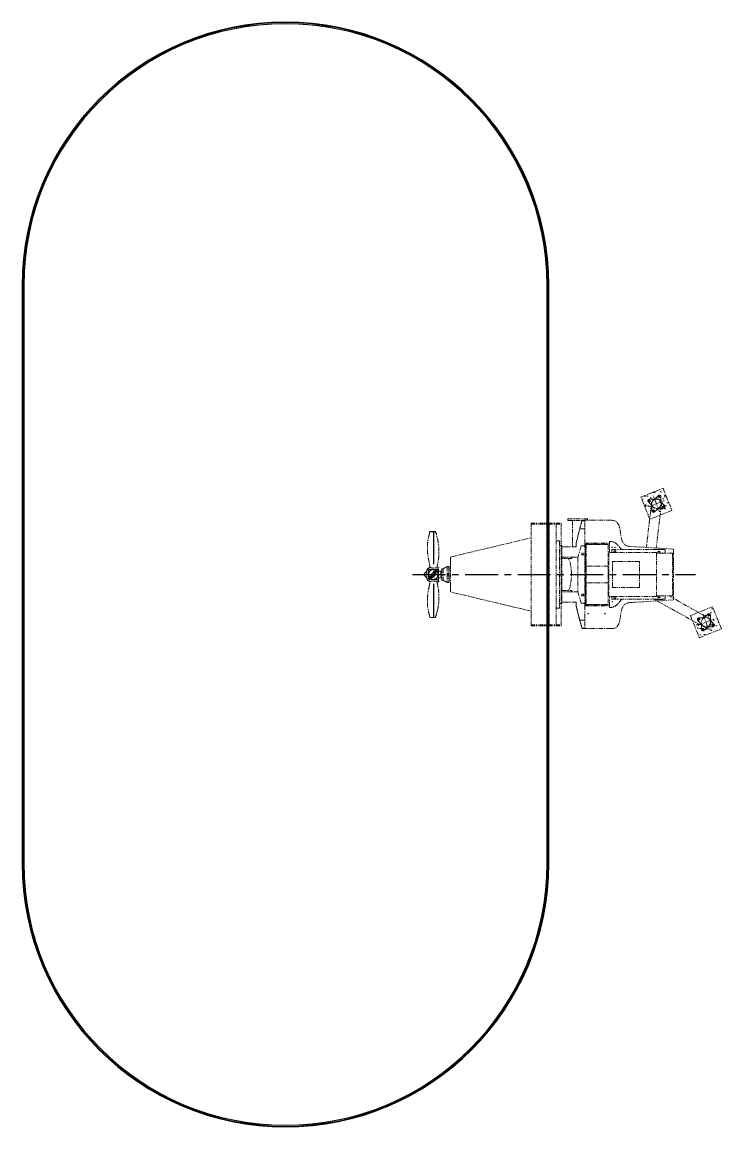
# Model space of a CAD drawing. Extents: x -1932 to -1225, y 362 to 866.
# Drawn here: x -1932 to -1613, y 362 to 866 of the extents above; entities that cross this region are included whole.
import ezdxf

# ---------------------------------------------------------------- set-up
doc = ezdxf.new("R2010")
doc.units = 0
doc.header["$LTSCALE"] = 12
doc.header["$MEASUREMENT"] = 0
doc.linetypes.add('CENTER', pattern=[2, 1.25, -0.25, 0.25, -0.25])
doc.linetypes.add('PHANTOM2', pattern=[1.25, 0.625, -0.125, 0.125, -0.125, 0.125, -0.125])
for name, color, linetype, lineweight in [('AM_11', 92, 'PHANTOM2', 25), ('AM_7', 142, 'CENTER', 25), ('Equipment-AM_0', 7, 'CONTINUOUS', 50), ('Equipment-AM_11', 92, 'PHANTOM2', 25)]:
    doc.layers.add(name, color=color, linetype=linetype, lineweight=lineweight)
doc.layers.add('SHELL', color=40, linetype='CONTINUOUS')

# ---------------------------------------------------------------- blocks, each defined once
blk = doc.blocks.new('ryfgyh')
at = {"layer": 'AM_11', "lineweight": 18, "ltscale": 0.25}
h = blk.add_hatch(dxfattribs=at)
h.set_pattern_fill('AR-CONC', color=256, angle=3.7757, style=0)
h.set_pattern_definition([(53.7757, (57.804, 1142.3885), (7.198356, -0.15384), [0.75, -8.25]), (358.7757, (57.804, 1142.3885), (-1.879826, 7.414226), [0.6, -6.6]), (104.2271, (58.404, 1142.376), (5.31853, 7.26039), [0.6374, -7.01142]), (49.9599, (57.6724, 1144.384), (10.75824, -0.94881), [1.125, -12.375]), (100.4113, (58.569, 1144.305), (8.68487, 10.33552), [0.9561, -10.51714]), (354.9599, (57.672, 1144.384), (8.68487, 10.33552), [0.9, -9.9]), (24.7757, (58.703, 1143.951), (6.22124, -3.624382), [0.75, -8.25]), (329.7757, (58.703, 1143.951), (1.950356, 7.395986), [0.6, -6.6]), (75.2271, (59.2216, 1143.649), (8.1716, 3.771603), [0.6374, -7.01142]), (41.2757, (57.8041, 1142.3885), (-0.097878, 3.32972), [0, -6.52, 0, -6.7, 0, -6.625]), (11.2757, (57.804, 1142.3885), (2.365263, 4.10879), [0, -3.82, 0, -6.37, 0, -2.525]), (331.2757, (55.579, 1142.2416), (5.34149, 0.126467), [0, -2.5, 0, -7.8, 0, -10.35]), (321.2757, (54.581, 1142.176), (5.753284, 1.38291), [0, -3.25, 0, -5.18, 0, -7.35])])
h.paths.add_polyline_path([(516.33, 1840.92), (519, 1846.67, 0.048096), (518.89, 1846.99), (518.18, 1848.47, -0.660247), (519.04, 1849.45), (520.59, 1848.94, 0.095714), (521.26, 1848.85), (521.27, 1848.75, -0.414201), (523.67, 1846.65), (523.77, 1846.65, 0.095714), (523.94, 1846), (524.65, 1844.53, -0.660247), (523.79, 1843.55), (522.7, 1843.91), (521.37, 1841.05), (527.2, 1841.43), (526.48, 1852.28), (515.63, 1851.57)])
h.paths.add_polyline_path([(524.04, 1849.09, -1), (523.34, 1849.09, -1)], flags=16)
h = blk.add_hatch(dxfattribs=at)
h.set_pattern_fill('AR-CONC', color=256, angle=3.7757, style=0)
h.set_pattern_definition([(53.7757, (57.804, 1142.3885), (7.198356, -0.15384), [0.75, -8.25]), (358.7757, (57.804, 1142.3885), (-1.879826, 7.414226), [0.6, -6.6]), (104.2271, (58.404, 1142.376), (5.31853, 7.26039), [0.6374, -7.01142]), (49.9599, (57.6724, 1144.384), (10.75824, -0.94881), [1.125, -12.375]), (100.4113, (58.569, 1144.305), (8.68487, 10.33552), [0.9561, -10.51714]), (354.9599, (57.672, 1144.384), (8.68487, 10.33552), [0.9, -9.9]), (24.7757, (58.703, 1143.951), (6.22124, -3.624382), [0.75, -8.25]), (329.7757, (58.703, 1143.951), (1.950356, 7.395986), [0.6, -6.6]), (75.2271, (59.2216, 1143.649), (8.1716, 3.771603), [0.6374, -7.01142]), (41.2757, (57.8041, 1142.3885), (-0.097878, 3.32972), [0, -6.52, 0, -6.7, 0, -6.625]), (11.2757, (57.804, 1142.3885), (2.365263, 4.10879), [0, -3.82, 0, -6.37, 0, -2.525]), (331.2757, (55.579, 1142.2416), (5.34149, 0.126467), [0, -2.5, 0, -7.8, 0, -10.35]), (321.2757, (54.581, 1142.176), (5.753284, 1.38291), [0, -3.25, 0, -5.18, 0, -7.35])])
h.paths.add_polyline_path([(520.89, 1782.28), (531.74, 1782.99), (531.02, 1793.84), (524.13, 1793.39), (526.62, 1790.67), (527.93, 1791.3, -0.660247), (528.91, 1790.44), (528.4, 1788.88, 0.095714), (528.31, 1788.22), (528.2, 1788.21, -0.414172), (526.11, 1785.82), (526.11, 1785.7, 0.095714), (525.46, 1785.53), (523.99, 1784.83, -0.660247), (523.01, 1785.68), (523.52, 1787.24, 0.0164), (523.55, 1787.35), (520.33, 1790.82)])
h.paths.add_polyline_path([(528.2, 1785.76, -1), (528.91, 1785.81, -1)], flags=16)
for p, q in [((424.47, 1852.81, -0.01), (462.21, 1849.63, -0.01)), ((449.62, 1811.4, -0.01), (464.33, 1856.05, -0.01)), ((472.03, 1853.01, -0.01), (457.62, 1809.25, -0.01)), ((474.99, 1852.04, -0.01), (460.58, 1808.28, -0.01)), ((462.71, 1807.09, -0.01), (477.41, 1851.74, -0.01)), ((464.18, 1855.6, -0.01), (477.27, 1851.29, -0.01)), ((464.33, 1856.05, -0.01), (477.41, 1851.74, -0.01)), ((480.78, 1852.7, -0.01), (480.51, 1851.88, -0.01)), ((480.51, 1851.88, -0.01), (486.7, 1849.84, -0.01)), ((480.78, 1852.7, -0.01), (489.34, 1849.88, -0.01)), ((410.75, 1849.32, -0.01), (410.53, 1848.64, -0.01)), ((410.53, 1848.64, -0.01), (411.26, 1847.2, -0.01)), ((410.75, 1849.32, -0.01), (412.19, 1850.04, -0.01)), ((412.4, 1850.68, -0.01), (411.05, 1846.56, -0.01)), ((411.51, 1846.41, -0.01), (411.05, 1846.56, -0.01)), ((412.23, 1847.78, -0.01), (412.64, 1849, -0.01)), ((413.11, 1850.44, -0.01), (412.4, 1850.68, -0.01)), ((413.38, 1851.25, -0.01), (413.15, 1850.58, -0.01)), ((413.15, 1850.58, -0.01), (416.57, 1849.45, -0.01)), ((413.38, 1851.25, -0.01), (417.33, 1849.95, -0.01)), ((416.94, 1847.58, -0.01), (416.53, 1846.36, -0.01)), ((418.28, 1848.02, -0.01), (417.2, 1848.37, -0.01)), ((417.25, 1849.23, -0.01), (417.46, 1849.16, -0.01)), ((418.28, 1848.02, -0.01), (417.36, 1845.21, -0.01)), ((419.04, 1848.95, -0.01), (417.42, 1844.01, -0.01)), ((418.37, 1848.03, -0.01), (417.43, 1845.15, -0.01)), ((417.57, 1849.5, -0.01), (417.46, 1849.16, -0.01)), ((419.58, 1848.77, -0.01), (417.96, 1843.83, -0.01)), ((418.28, 1848.02, -0.01), (418.37, 1848.03, -0.01)), ((418.7, 1847.92, -0.01), (418.37, 1848.03, -0.01)), ((419.58, 1848.77, -0.01), (419.04, 1848.95, -0.01)), ((421.66, 1849.21, -0.01), (419.37, 1842.25, -0.01)), ((419.58, 1848.77, -0.01), (421.66, 1849.21, -0.01)), ((422.48, 1848.93, -0.01), (420.19, 1841.98, -0.01)), ((422.47, 1848.64, -0.01), (420.35, 1842.23, -0.01)), ((421.81, 1849.16, -0.01), (421.66, 1849.21, -0.01)), ((422.44, 1848.57, -0.01), (422.37, 1848.6, -0.01)), ((422.48, 1848.93, -0.01), (422.4, 1848.96, -0.01)), ((422.47, 1848.64, -0.01), (423.07, 1848.51, -0.01)), ((482.65, 1851.17, -0.01), (478.9, 1839.77, -0.01)), ((481.01, 1840.88, -0.01), (484.59, 1846.62, -0.01)), ((484.59, 1846.74, -0.01), (481.1, 1841.15, -0.01)), ((486.78, 1849.96, -0.01), (484.59, 1846.74, -0.01)), ((484.59, 1846.62, -0.01), (486.7, 1849.72, -0.01)), ((486.73, 1845.91, -0.01), (484.59, 1846.62, -0.01)), ((484.67, 1839.65, -0.01), (487.85, 1849.33, -0.01)), ((486.7, 1849.72, -0.01), (486.78, 1849.96, -0.01)), ((487.85, 1849.33, -0.01), (486.7, 1849.72, -0.01)), ((499.53, 1845.76, -0.01), (486.78, 1849.96, -0.01)), ((489.34, 1849.88, -0.01), (489.11, 1849.19, -0.01)), ((519.34, 1847.39, -0.01), (510.77, 1828.95, -0.01)), ((517.6, 1846.25, -0.01), (525.23, 1846.75, -0.01)), ((518.18, 1848.47, -0.01), (518.89, 1846.99, -0.01)), ((519.29, 1848.8, -0.01), (518.35, 1848.74, -0.01)), ((518.79, 1849.24, -0.01), (518.85, 1848.3, -0.01)), ((519.63, 1849.25, -0.01), (519.04, 1849.45, -0.01)), ((519.04, 1849.45, -0.01), (520.59, 1848.94, -0.01)), ((521.67, 1842.62, -0.01), (521.16, 1850.38, -0.01)), ((521.91, 1849.03, -0.01), (523.38, 1849.73, -0.01)), ((523.22, 1849.06, -0.01), (524.16, 1849.12, -0.01)), ((523.66, 1849.56, -0.01), (523.72, 1848.63, -0.01)), ((524.36, 1848.87, -0.01), (523.82, 1847.2, -0.01)), ((523.86, 1847.32, -0.01), (524.36, 1848.87, -0.01)), ((411.49, 1845.53, -0.01), (411.64, 1845.96, -0.01)), ((415.79, 1844.11, -0.01), (411.49, 1845.53, -0.01)), ((416.01, 1844.78, -0.01), (412.07, 1846.08, -0.01)), ((415.79, 1844.11, -0.01), (416.01, 1844.78, -0.01)), ((417.36, 1845.21, -0.01), (416.27, 1845.57, -0.01)), ((417.36, 1845.21, -0.01), (417.43, 1845.15, -0.01)), ((417.96, 1843.83, -0.01), (417.42, 1844.01, -0.01)), ((417.76, 1845.04, -0.01), (417.43, 1845.15, -0.01)), ((417.96, 1843.83, -0.01), (419.37, 1842.25, -0.01)), ((419.52, 1842.2, -0.01), (419.37, 1842.25, -0.01)), ((420.19, 1841.98, -0.01), (420.11, 1842, -0.01)), ((420.37, 1842.29, -0.01), (420.3, 1842.32, -0.01)), ((420.35, 1842.23, -0.01), (420.92, 1841.97, -0.01)), ((474.01, 1844.28, -0.01), (464.4, 1815.11, -0.01)), ((474.47, 1841.93, -0.01), (466.18, 1816.72, -0.01)), ((474.01, 1844.28, -0.01), (472.58, 1844.75, -0.01)), ((473.35, 1842.3, -0.01), (474.47, 1841.93, -0.01)), ((523.43, 1845.46, -0.01), (514.97, 1827.27, -0.01)), ((518.97, 1845.68, -0.01), (518.47, 1844.12, -0.01)), ((519.61, 1843.93, -0.01), (518.67, 1843.87, -0.01)), ((519.17, 1843.43, -0.01), (519.11, 1844.37, -0.01)), ((519.45, 1843.26, -0.01), (520.92, 1843.97, -0.01)), ((522.24, 1844.06, -0.01), (523.79, 1843.55, -0.01)), ((523.54, 1844.19, -0.01), (524.48, 1844.25, -0.01)), ((524.65, 1844.53, -0.01), (523.94, 1846, -0.01)), ((524.04, 1843.75, -0.01), (523.98, 1844.69, -0.01)), ((451.74, 1817.82, -0.01), (419.48, 1837.68, -0.01)), ((472.79, 1836.81, -0.01), (477.02, 1835.41, -0.01)), ((480.47, 1839.25, -0.01), (474.27, 1841.29, -0.01)), ((475.73, 1812.5, -0.01), (484.67, 1839.65, -0.01)), ((476.25, 1812.83, -0.01), (484.89, 1839.08, -0.01)), ((482.8, 1839, -0.01), (479.67, 1834.54, -0.01)), ((481.01, 1840.88, -0.01), (480.47, 1839.25, -0.01)), ((481.1, 1841.15, -0.01), (481.01, 1840.88, -0.01)), ((484.76, 1838.56, -0.01), (481.49, 1828.63, -0.01)), ((485.14, 1838.83, -0.01), (482.04, 1829.41, -0.01)), ((484.29, 1838.51, -0.01), (482.8, 1839, -0.01)), ((484.67, 1839.65, -0.01), (495.44, 1836.11, -0.01)), ((484.73, 1838.57, -0.01), (485.03, 1838.48, -0.01)), ((484.89, 1839.08, -0.01), (494.69, 1835.85, -0.01)), ((494.64, 1835.7, -0.01), (485.14, 1838.83, -0.01)), ((495.44, 1836.11, -0.01), (495.66, 1836.78, -0.01)), ((496.48, 1836.51, -0.01), (495.66, 1836.78, -0.01)), ((476.82, 1834.81, -0.01), (472.59, 1836.21, -0.01)), ((479.67, 1834.54, -0.01), (474.74, 1819.58, -0.01)), ((476.82, 1834.81, -0.01), (477.02, 1835.41, -0.01)), ((477.02, 1835.41, -0.01), (479.67, 1834.54, -0.01)), ((493.79, 1832.12, -0.01), (487.54, 1813.12, -0.01)), ((494.64, 1835.7, -0.01), (491.54, 1826.28, -0.01)), ((514.44, 1825.32, -0.01), (493.79, 1832.12, -0.01)), ((494.09, 1832.02, -0.01), (495.44, 1836.11, -0.01)), ((494.64, 1835.7, -0.01), (494.69, 1835.85, -0.01)), ((495.1, 1831.69, -0.01), (495.52, 1832.97, -0.01)), ((495.52, 1832.97, -0.01), (518.71, 1825.33, -0.01)), ((522.35, 1824.43, -0.01), (503.59, 1831.91, -0.01)), ((409.28, 1828.7, -0.01), (406.92, 1829.48, -0.01)), ((482.04, 1829.41, -0.01), (479.7, 1822.3, -0.01)), ((481.42, 1827.54, -0.01), (481.13, 1827.64, -0.01)), ((481.49, 1828.63, -0.01), (481.16, 1827.62, -0.01)), ((491.54, 1826.28, -0.01), (482.04, 1829.41, -0.01)), ((490.43, 1816.48, -0.01), (494.12, 1827.7, -0.01)), ((505.75, 1823.87, -0.01), (494.12, 1827.7, -0.01)), ((514.22, 1826.81, -0.01), (514.25, 1826.89, -0.01)), ((514.25, 1826.89, -0.01), (517.61, 1825.78, -0.01)), ((472.09, 1820.45, -0.01), (467.86, 1821.85, -0.01)), ((468.06, 1822.45, -0.01), (472.29, 1821.05, -0.01)), ((479.72, 1823.25, -0.01), (476.45, 1813.32, -0.01)), ((479.7, 1822.3, -0.01), (476.6, 1812.88, -0.01)), ((489.2, 1819.17, -0.01), (479.7, 1822.3, -0.01)), ((480.05, 1824.26, -0.01), (479.72, 1823.25, -0.01)), ((480.32, 1824.17, -0.01), (480.02, 1824.27, -0.01)), ((491.54, 1826.28, -0.01), (489.2, 1819.17, -0.01)), ((490.11, 1821.56, -0.01), (490, 1821.6, -0.01)), ((490.88, 1823.9, -0.01), (490.08, 1821.47, -0.01)), ((490.27, 1821.41, -0.01), (490.08, 1821.47, -0.01)), ((490.85, 1823.8, -0.01), (490.74, 1823.84, -0.01)), ((491.07, 1823.84, -0.01), (490.88, 1823.9, -0.01)), ((502.06, 1812.65, -0.01), (505.75, 1823.87, -0.01)), ((514.44, 1825.32, -0.01), (508.18, 1806.33, -0.01)), ((521.37, 1822.83, -0.01), (514.37, 1825.14, -0.01)), ((521.37, 1822.83, -0.01), (515.23, 1804.21, -0.01)), ((515.88, 1804.79, -0.01), (521.55, 1822, -0.01)), ((517.61, 1825.78, -0.01), (517.59, 1825.7, -0.01)), ((518.71, 1825.33, -0.01), (518.23, 1823.87, -0.01)), ((521.55, 1822, -0.01), (521.14, 1822.13, -0.01)), ((521.55, 1822, -0.01), (522.35, 1824.43, -0.01)), ((465.05, 1817.09, -0.01), (466.18, 1816.72, -0.01)), ((472.59, 1815.32, -0.01), (466.39, 1817.36, -0.01)), ((472.29, 1821.05, -0.01), (472.09, 1820.45, -0.01)), ((474.74, 1819.58, -0.01), (472.09, 1820.45, -0.01)), ((474.74, 1819.58, -0.01), (474.61, 1814.13, -0.01)), ((489.2, 1819.17, -0.01), (486.1, 1809.75, -0.01)), ((490.43, 1816.48, -0.01), (502.06, 1812.65, -0.01)), ((449.62, 1811.4, -0.01), (462.71, 1807.09, -0.01)), ((449.77, 1811.84, -0.01), (462.86, 1807.53, -0.01)), ((464.4, 1815.11, -0.01), (462.98, 1815.58, -0.01)), ((471.97, 1813.42, -0.01), (471.45, 1806.85, -0.01)), ((471.53, 1806.94, -0.01), (472.06, 1813.69, -0.01)), ((472.06, 1813.69, -0.01), (471.97, 1813.42, -0.01)), ((472.06, 1813.69, -0.01), (472.59, 1815.32, -0.01)), ((475.73, 1812.5, -0.01), (472.54, 1802.82, -0.01)), ((474.61, 1814.13, -0.01), (476.1, 1813.64, -0.01)), ((475.73, 1812.5, -0.01), (486.5, 1808.95, -0.01)), ((476.25, 1812.83, -0.01), (486.05, 1809.6, -0.01)), ((476.72, 1813.23, -0.01), (476.42, 1813.33, -0.01)), ((486.1, 1809.75, -0.01), (476.6, 1812.88, -0.01)), ((486.5, 1808.95, -0.01), (487.84, 1813.02, -0.01)), ((508.18, 1806.33, -0.01), (487.54, 1813.12, -0.01)), ((488.43, 1811.43, -0.01), (488.85, 1812.69, -0.01)), ((511.62, 1803.79, -0.01), (488.43, 1811.43, -0.01)), ((471.45, 1806.85, -0.01), (471.3, 1802.96, -0.01)), ((471.38, 1803.2, -0.01), (471.53, 1806.94, -0.01)), ((473.67, 1806.24, -0.01), (471.53, 1806.94, -0.01)), ((486.05, 1809.6, -0.01), (486.1, 1809.75, -0.01)), ((486.28, 1808.28, -0.01), (486.5, 1808.95, -0.01)), ((487.1, 1808.01, -0.01), (486.28, 1808.28, -0.01)), ((515.08, 1802.36, -0.01), (495.55, 1807.48, -0.01)), ((515.23, 1804.21, -0.01), (508.24, 1806.51, -0.01)), ((471.3, 1802.96, -0.01), (471.38, 1803.2, -0.01)), ((484.05, 1798.76, -0.01), (471.3, 1802.96, -0.01)), ((472.54, 1802.82, -0.01), (471.38, 1803.2, -0.01)), ((524.37, 1786.46, -0.01), (506.19, 1806.03, -0.01)), ((507.1, 1805.2, -0.01), (507.13, 1805.27, -0.01)), ((510.47, 1804.09, -0.01), (507.1, 1805.2, -0.01)), ((510.49, 1804.16, -0.01), (510.47, 1804.09, -0.01)), ((512.09, 1805.25, -0.01), (511.62, 1803.79, -0.01)), ((527.52, 1789.68, -0.01), (513.74, 1804.76, -0.01)), ((515.08, 1802.36, -0.01), (515.88, 1804.79, -0.01)), ((515.88, 1804.79, -0.01), (515.47, 1804.93, -0.01)), ((523.58, 1791.01, -0.01), (525.13, 1790.5, -0.01)), ((525.7, 1791.94, -0.01), (526.21, 1784.18, -0.01)), ((526.45, 1790.59, -0.01), (527.93, 1791.3, -0.01)), ((528.2, 1791.13, -0.01), (528.26, 1790.19, -0.01)), ((522.14, 1787.81, -0.01), (529.77, 1788.31, -0.01)), ((523.43, 1788.56, -0.01), (522.72, 1790.03, -0.01)), ((523.83, 1790.37, -0.01), (522.89, 1790.3, -0.01)), ((523.01, 1785.68, -0.01), (523.52, 1787.24, -0.01)), ((523.33, 1790.8, -0.01), (523.39, 1789.87, -0.01)), ((523.71, 1785, -0.01), (523.65, 1785.93, -0.01)), ((527.76, 1790.63, -0.01), (528.7, 1790.69, -0.01)), ((528.91, 1790.44, -0.01), (528.4, 1788.88, -0.01)), ((529.19, 1786.09, -0.01), (528.43, 1787.68, -0.01)), ((528.48, 1787.57, -0.01), (529.19, 1786.09, -0.01)), ((528.58, 1785.32, -0.01), (528.52, 1786.25, -0.01)), ((524.15, 1785.5, -0.01), (523.21, 1785.43, -0.01)), ((523.99, 1784.83, -0.01), (525.46, 1785.53, -0.01)), ((524.54, 1785.09, -0.01), (523.99, 1784.83, -0.01)), ((526.78, 1785.62, -0.01), (528.33, 1785.11, -0.01)), ((528.08, 1785.75, -0.01), (529.02, 1785.82, -0.01))]:
    blk.add_line(p, q, dxfattribs=at)
at = {"layer": 'AM_11', "lineweight": 18, "ltscale": 0.25, "elevation": -0.01}
for points in [[(515.63, 1851.57), (526.48, 1852.28), (527.2, 1841.43), (516.35, 1840.71)], [(520.89, 1782.28), (531.74, 1782.99), (531.02, 1793.84), (520.17, 1793.13)]]:
    blk.add_lwpolyline(points, close=True, dxfattribs=at)
at = {"layer": 'AM_11', "lineweight": 18, "ltscale": 0.25}
for centre, radius in [((518.82, 1848.77, -0.01), 0.354), ((521.42, 1846.5, -0.01), 2.11), ((523.69, 1849.09, -0.01), 0.354), ((519.14, 1843.9, -0.01), 0.354), ((524.01, 1844.22, -0.01), 0.354), ((482.22, 1835.25, -0.01), 0.453), ((496.04, 1833.92, -0.01), 0.131), ((496.55, 1831.68, -0.01), 0.409), ((497.16, 1833.55, -0.01), 0.131), ((476.38, 1817.49, -0.01), 0.453), ((490.02, 1811.86, -0.01), 0.409), ((488.29, 1810.36, -0.01), 0.131), ((528.23, 1790.66, -0.01), 0.354), ((523.36, 1790.34, -0.01), 0.354), ((525.96, 1788.06, -0.01), 2.11), ((528.55, 1785.79, -0.01), 0.354), ((523.68, 1785.46, -0.01), 0.354)]:
    blk.add_circle(centre, radius, dxfattribs=at)
at = {"layer": 'AM_11'}
blk.add_circle((420.96, 1845.58, -0.01), 0.197, dxfattribs=at)
for centre, radius, start, end in [((414.58, 1847.68, -0.01), 2.26, 43.7876, 199.7659), ((412.83, 1846.79, -0.01), 0.197, 106.0257, 207.6517), ((412.83, 1846.79, -0.01), 0.197, 207.6517, 286.0257), ((411.06, 1852.94, -0.01), 6.2, 286.0257, 298.6613), ((414.58, 1847.68, -0.01), 2.26, 217.7134, 26.0323), ((411.06, 1852.94, -0.01), 6.59, 286.0257, 291.826), ((413.57, 1848.69, -0.01), 1.87, 99.1456, 103.4981), ((411.06, 1852.94, -0.01), 6.59, 291.826, 314.5257), ((411.06, 1852.94, -0.01), 6.2, 298.6613, 301.8901), ((411.06, 1852.94, -0.01), 6.2, 301.8901, 314.5257), ((415.55, 1848.38, -0.01), 0.197, 314.5257, 134.5257), ((416, 1847.89, -0.01), 1.87, 40.0533, 44.4058), ((415.6, 1846.67, -0.01), 1.87, 279.1456, 283.4981)]:
    blk.add_arc(centre, radius, start, end, dxfattribs=at)
at = {"layer": 'AM_11', "lineweight": 18, "ltscale": 0.25}
for centre, radius, start, end in [((518.82, 1848.77, -0.01), 0.709, 71.9064, 205.6451), ((517.29, 1846.23, -0.01), 1.77, 341.9064, 25.6451), ((521.42, 1846.5, -0.01), 2.26, 332.7417, 156.6384), ((521.14, 1850.62, -0.01), 1.77, 251.9064, 295.6451), ((523.69, 1849.09, -0.01), 0.709, 341.9064, 115.6451), ((525.54, 1846.77, -0.01), 1.77, 166.6296, 205.6451), ((525.54, 1846.77, -0.01), 1.77, 161.9064, 163.6183), ((523.69, 1849.09, -0.01), 0.709, 341.9064, 38.1214), ((519.14, 1843.9, -0.01), 0.709, 161.9064, 295.6451), ((521.69, 1842.37, -0.01), 1.77, 71.9064, 115.6451), ((524.01, 1844.22, -0.01), 0.709, 251.9065, 25.6451), ((496.55, 1831.68, -0.01), 0.472, 272.8152, 230.7362), ((515.53, 1825.12, -0.01), 0.472, 295.3069, 208.2445), ((515.53, 1825.12, -0.01), 0.409, 284.7964, 218.755), ((490.02, 1811.86, -0.01), 0.472, 97.6176, 45.9338), ((509.19, 1805.86, -0.01), 0.472, 118.0135, 25.5379), ((509.19, 1805.86, -0.01), 0.409, 108.653, 34.8984), ((523.36, 1790.34, -0.01), 0.709, 71.9063, 205.645), ((528.23, 1790.66, -0.01), 0.709, 341.9064, 115.645), ((521.83, 1787.79, -0.01), 1.77, 341.9064, 25.645), ((525.96, 1788.06, -0.01), 2.25, 218.5268, 41.0285), ((525.68, 1792.19, -0.01), 1.77, 251.9063, 295.6451), ((530.08, 1788.33, -0.01), 1.77, 161.9064, 200.9219), ((528.55, 1785.79, -0.01), 0.709, 251.9064, 25.645), ((530.08, 1788.33, -0.01), 1.77, 203.9332, 205.645), ((528.55, 1785.79, -0.01), 0.709, 329.4301, 25.645), ((523.68, 1785.46, -0.01), 0.709, 161.9064, 295.6451), ((526.23, 1783.94, -0.01), 1.77, 71.9063, 115.6451)]:
    blk.add_arc(centre, radius, start, end, dxfattribs=at)
blk.add_ellipse((472.48, 1828.62, -0.01), major_axis=(2.46, 7.48), ratio=0.260474, start_param=3.544308, end_param=5.880469, dxfattribs=at)
for centre in [(476.09, 1808.56, -0.01), (483.38, 1806.16, -0.01)]:
    blk.add_ellipse(centre, major_axis=(0.168, -0.055), ratio=0.409923, dxfattribs=at)
for points in [[(418.54, 1865.71, -0.01), (418.77, 1866.09, -0.01), (419, 1866.48, -0.01), (419.23, 1866.87, -0.01)], [(412.52, 1846.88, -0.01), (412.59, 1846.91, -0.01), (412.67, 1846.94, -0.01), (412.76, 1846.97, -0.01)], [(412.86, 1850.53, -0.01), (412.83, 1850.59, -0.01), (412.8, 1850.66, -0.01), (412.77, 1850.72, -0.01)], [(414.82, 1846.93, -0.01), (414.43, 1846.8, -0.01), (414.05, 1846.69, -0.01), (413.7, 1846.58, -0.01)], [(414.35, 1848.43, -0.01), (414.42, 1848.45, -0.01), (414.5, 1848.48, -0.01), (414.58, 1848.51, -0.01)], [(503.59, 1831.91, -0.01), (497.59, 1834.31, -0.01), (505.72, 1843.72, -0.01), (499.53, 1845.76, -0.01)], [(498.7, 1834.19, -0.01), (498.19, 1835.27, -0.01), (497.53, 1836.16, -0.01), (496.48, 1836.51, -0.01)], [(499.76, 1831.57, -0.01), (499.41, 1832.45, -0.01), (499.1, 1833.38, -0.01), (498.7, 1834.19, -0.01)], [(406.92, 1829.48, -0.01), (406.97, 1829.93, -0.01), (407.02, 1830.38, -0.01), (407.05, 1830.82, -0.01)], [(495.55, 1807.48, -0.01), (489.3, 1809.12, -0.01), (490.25, 1796.72, -0.01), (484.05, 1798.76, -0.01)], [(490.26, 1808.55, -0.01), (489.21, 1807.99, -0.01), (488.15, 1807.67, -0.01), (487.1, 1808.01, -0.01)], [(492.67, 1810.03, -0.01), (491.87, 1809.53, -0.01), (491.06, 1808.98, -0.01), (490.26, 1808.55, -0.01)]]:
    blk.add_open_spline(points, degree=3, dxfattribs=at)
for points, knots in [([(414.49, 1853.66, -0.01), (414.58, 1854.65, -0.01), (414.71, 1855.65, -0.01), (415.08, 1857.62, -0.01), (415.32, 1858.59, -0.01), (415.88, 1860.44, -0.01), (416.2, 1861.32, -0.01), (416.9, 1862.89, -0.01), (417.26, 1863.59, -0.01), (417.79, 1864.51, -0.01), (417.94, 1864.76, -0.01), (418.24, 1865.24, -0.01), (418.4, 1865.49, -0.01), (418.54, 1865.71, -0.01)], [0, 0, 0, 0, 7.653732, 7.653732, 15.300348, 15.300348, 22.393792, 22.393792, 28.40915, 28.40915, 30.624819, 30.624819, 32.850872, 32.850872, 32.850872, 32.850872]), ([(421.59, 1866.1, -0.01), (421.6, 1865.27, -0.01), (421.59, 1864.42, -0.01), (421.48, 1862.75, -0.01), (421.39, 1861.92, -0.01), (421.15, 1860.32, -0.01), (421, 1859.55, -0.01), (420.64, 1858.07, -0.01), (420.44, 1857.36, -0.01), (419.98, 1855.98, -0.01), (419.72, 1855.31, -0.01), (419.17, 1854, -0.01), (418.86, 1853.36, -0.01), (418.21, 1852.11, -0.01), (417.86, 1851.49, -0.01), (417.31, 1850.62, -0.01), (417.13, 1850.34, -0.01), (416.95, 1850.07, -0.01)], [0, 0, 0, 0, 6.979555, 6.979555, 13.589523, 13.589523, 19.605925, 19.605925, 25.238521, 25.238521, 30.698867, 30.698867, 36.177533, 36.177533, 41.846552, 41.846552, 44.568185, 44.568185, 44.568185, 44.568185]), ([(414.1, 1851.01, -0.01), (414.2, 1851.65, -0.01), (414.3, 1852.29, -0.01), (414.41, 1853.06, -0.01), (414.43, 1853.19, -0.01), (414.46, 1853.41, -0.01), (414.47, 1853.51, -0.01), (414.49, 1853.62, -0.01), (414.49, 1853.64, -0.01), (414.49, 1853.66, -0.01), (414.49, 1853.67, -0.01), (414.49, 1853.68, -0.01), (414.5, 1853.69, -0.01), (414.5, 1853.69, -0.01), (414.5, 1853.69, -0.01), (414.5, 1853.69, -0.01)], [0, 0, 0, 0, 5.000867, 5.000867, 6.021701, 6.021701, 6.787566, 6.787566, 6.931145, 6.931145, 6.993671, 6.993671, 7.02494, 7.02494, 7.030177, 7.030177, 7.030177, 7.030177]), ([(424.47, 1852.81, -0.01), (424.46, 1852.79, -0.01), (424.41, 1852.64, -0.01), (424.32, 1852.35, -0.01), (424.22, 1852.02, -0.01), (424.06, 1851.54, -0.01), (423.86, 1850.92, -0.01), (423.66, 1850.33, -0.01), (423.43, 1849.62, -0.01), (423.17, 1848.83, -0.01), (422.92, 1848.05, -0.01), (422.63, 1847.18, -0.01), (422.34, 1846.3, -0.01), (422.05, 1845.42, -0.01), (421.76, 1844.51, -0.01), (421.47, 1843.64, -0.01), (421.18, 1842.77, -0.01), (420.9, 1841.94, -0.01), (420.66, 1841.18, -0.01), (420.41, 1840.43, -0.01), (420.19, 1839.77, -0.01), (420.01, 1839.23, -0.01), (419.83, 1838.69, -0.01), (419.69, 1838.28, -0.01), (419.6, 1838.01, -0.01), (419.52, 1837.79, -0.01), (419.48, 1837.68, -0.01), (419.48, 1837.68, -0.01)], [3.162767, 3.162767, 3.162767, 3.162767, 3.494281, 3.494281, 3.494281, 3.864937, 3.864937, 3.864937, 4.218341, 4.218341, 4.218341, 4.571649, 4.571649, 4.571649, 4.924836, 4.924836, 4.924836, 5.277871, 5.277871, 5.277871, 5.630759, 5.630759, 5.630759, 5.983556, 5.983556, 5.983556, 6.283185, 6.283185, 6.283185, 6.283185]), ([(423.03, 1848.52, -0.01), (423.15, 1848.88, -0.01), (423.26, 1849.22, -0.01), (423.37, 1849.55, -0.01), (423.62, 1850.28, -0.01), (423.83, 1850.92, -0.01), (424, 1851.44, -0.01), (424.17, 1851.95, -0.01), (424.3, 1852.33, -0.01), (424.38, 1852.56, -0.01), (424.43, 1852.73, -0.01), (424.46, 1852.81, -0.01), (424.47, 1852.81, -0.01), (424.47, 1852.81, -0.01), (424.47, 1852.81, -0.01), (424.47, 1852.81, -0.01)], [2.0172, 2.0172, 2.0172, 2.0172, 2.175146, 2.175146, 2.175146, 2.528546, 2.528546, 2.528546, 2.881984, 2.881984, 2.881984, 3.141593, 3.141593, 3.141593, 3.162767, 3.162767, 3.162767, 3.162767]), ([(413.7, 1846.58, -0.01), (413.28, 1846.44, -0.01), (412.89, 1846.32, -0.01), (412.26, 1846.13, -0.01), (412, 1846.06, -0.01), (411.61, 1845.96, -0.01), (411.49, 1845.92, -0.01), (411.37, 1845.91, -0.01), (411.35, 1845.91, -0.01), (411.32, 1845.91, -0.01), (411.31, 1845.91, -0.01), (411.27, 1845.92, -0.01), (411.27, 1845.92, -0.01), (411.26, 1845.93, -0.01), (411.26, 1845.93, -0.01), (411.25, 1845.93, -0.01), (411.25, 1845.93, -0.01), (411.24, 1845.94, -0.01), (411.24, 1845.94, -0.01), (411.24, 1845.94, -0.01), (411.24, 1845.94, -0.01), (411.23, 1845.95, -0.01), (411.23, 1845.95, -0.01), (411.22, 1845.95, -0.01), (411.22, 1845.96, -0.01), (411.21, 1845.98, -0.01), (411.2, 1845.99, -0.01), (411.19, 1846.02, -0.01), (411.18, 1846.04, -0.01), (411.18, 1846.08, -0.01), (411.18, 1846.09, -0.01), (411.18, 1846.12, -0.01), (411.18, 1846.14, -0.01), (411.19, 1846.16, -0.01), (411.19, 1846.17, -0.01), (411.2, 1846.18, -0.01), (411.2, 1846.19, -0.01), (411.2, 1846.19, -0.01), (411.21, 1846.2, -0.01), (411.21, 1846.2, -0.01), (411.21, 1846.21, -0.01), (411.22, 1846.21, -0.01), (411.22, 1846.21, -0.01), (411.22, 1846.22, -0.01), (411.22, 1846.22, -0.01), (411.23, 1846.23, -0.01), (411.23, 1846.23, -0.01), (411.23, 1846.24, -0.01), (411.24, 1846.24, -0.01), (411.25, 1846.26, -0.01), (411.26, 1846.27, -0.01), (411.28, 1846.28, -0.01), (411.29, 1846.29, -0.01), (411.3, 1846.3, -0.01), (411.31, 1846.31, -0.01), (411.32, 1846.31, -0.01)], [0, 0, 0, 0, 6.62983, 6.62983, 12.890647, 12.890647, 18.667669, 18.667669, 20.086662, 20.086662, 20.807368, 20.807368, 20.892723, 20.892723, 20.934309, 20.934309, 20.95508, 20.95508, 20.975949, 20.975949, 20.996899, 20.996899, 21.017788, 21.017788, 21.059879, 21.059879, 21.230528, 21.230528, 21.563369, 21.563369, 21.831802, 21.831802, 22.027969, 22.027969, 22.143449, 22.143449, 22.184916, 22.184916, 22.226672, 22.226672, 22.247483, 22.247483, 22.268352, 22.268352, 22.289205, 22.289205, 22.331328, 22.331328, 22.415249, 22.415249, 22.750702, 22.750702, 23.165218, 23.165218, 23.92621, 23.92621, 23.92621, 23.92621]), ([(411.32, 1846.31, -0.01), (411.46, 1846.39, -0.01), (411.61, 1846.47, -0.01), (411.81, 1846.57, -0.01), (411.84, 1846.59, -0.01), (411.9, 1846.62, -0.01), (411.9, 1846.62, -0.01), (411.91, 1846.63, -0.01), (411.92, 1846.63, -0.01), (411.93, 1846.63, -0.01), (411.93, 1846.63, -0.01), (411.93, 1846.64, -0.01), (411.94, 1846.64, -0.01), (411.94, 1846.64, -0.01), (411.94, 1846.64, -0.01), (411.95, 1846.64, -0.01), (411.95, 1846.65, -0.01), (411.96, 1846.65, -0.01), (411.96, 1846.65, -0.01), (411.98, 1846.66, -0.01), (411.98, 1846.66, -0.01), (411.99, 1846.67, -0.01), (412, 1846.67, -0.01), (412.01, 1846.68, -0.01), (412.02, 1846.68, -0.01), (412.03, 1846.69, -0.01), (412.04, 1846.69, -0.01), (412.05, 1846.69, -0.01)], [0, 0, 0, 0, 2.754026, 2.754026, 3.365867, 3.365867, 3.440775, 3.440775, 3.475243, 3.475243, 3.509883, 3.509883, 3.527141, 3.527141, 3.544423, 3.544423, 3.579562, 3.579562, 3.614272, 3.614272, 3.755656, 3.755656, 3.893403, 3.893403, 4.306667, 4.306667, 4.926361, 4.926361, 4.926361, 4.926361]), ([(411.84, 1846.59, -0.01), (411.84, 1846.6, -0.01), (411.85, 1846.6, -0.01), (411.86, 1846.65, -0.01), (411.88, 1846.71, -0.01), (411.92, 1846.84, -0.01), (411.95, 1846.91, -0.01), (411.99, 1847.03, -0.01), (412.01, 1847.1, -0.01), (412.05, 1847.23, -0.01), (412.08, 1847.3, -0.01), (412.12, 1847.43, -0.01), (412.14, 1847.5, -0.01), (412.19, 1847.64, -0.01), (412.21, 1847.71, -0.01), (412.23, 1847.78, -0.01)], [17.950022, 17.950022, 17.950022, 17.950022, 18.015599, 18.015599, 18.729893, 18.729893, 19.444187, 19.444187, 20.013643, 20.013643, 20.5831, 20.5831, 21.105219, 21.105219, 21.627339, 21.627339, 21.627339, 21.627339]), ([(413.22, 1846.71, -0.01), (412.93, 1846.61, -0.01), (412.65, 1846.5, -0.01), (412.26, 1846.35, -0.01), (412.13, 1846.29, -0.01), (412.01, 1846.24, -0.01), (411.99, 1846.23, -0.01), (411.99, 1846.23, -0.01)], [0, 0, 0, 0, 5.002777, 5.002777, 8.171649, 8.171649, 9.875996, 9.875996, 9.875996, 9.875996]), ([(412.05, 1846.69, -0.01), (412.17, 1846.75, -0.01), (412.46, 1846.91, -0.01), (412.88, 1847.17, -0.01), (413.03, 1847.26, -0.01), (413.28, 1847.44, -0.01), (413.37, 1847.52, -0.01), (413.42, 1847.57, -0.01), (413.43, 1847.58, -0.01), (413.43, 1847.58, -0.01)], [0, 0, 0, 0, 10.042656, 10.042656, 16.647032, 16.647032, 25.331588, 25.331588, 26.745122, 26.745122, 26.745122, 26.745122]), ([(412.32, 1847.67, -0.01), (412.31, 1847.63, -0.01), (412.3, 1847.58, -0.01), (412.28, 1847.46, -0.01), (412.28, 1847.39, -0.01), (412.28, 1847.25, -0.01), (412.29, 1847.17, -0.01), (412.31, 1847.01, -0.01), (412.34, 1846.94, -0.01), (412.36, 1846.87, -0.01), (412.36, 1846.86, -0.01), (412.36, 1846.86, -0.01)], [7.257883, 7.257883, 7.257883, 7.257883, 7.587654, 7.587654, 8.097374, 8.097374, 8.654405, 8.654405, 9.211436, 9.211436, 9.221335, 9.221335, 9.221335, 9.221335]), ([(412.64, 1849, -0.01), (412.66, 1849.06, -0.01), (412.68, 1849.13, -0.01), (412.73, 1849.27, -0.01), (412.75, 1849.34, -0.01), (412.79, 1849.47, -0.01), (412.81, 1849.54, -0.01), (412.86, 1849.68, -0.01), (412.88, 1849.74, -0.01), (412.92, 1849.87, -0.01), (412.95, 1849.94, -0.01), (412.99, 1850.07, -0.01), (413.01, 1850.12, -0.01), (413.03, 1850.2, -0.01), (413.04, 1850.24, -0.01), (413.06, 1850.3, -0.01), (413.07, 1850.32, -0.01), (413.09, 1850.37, -0.01), (413.1, 1850.4, -0.01), (413.11, 1850.44, -0.01), (413.12, 1850.46, -0.01), (413.13, 1850.5, -0.01), (413.13, 1850.51, -0.01), (413.13, 1850.51, -0.01)], [-7.209113, -7.209113, -7.209113, -7.209113, -6.686993, -6.686993, -6.164873, -6.164873, -5.595417, -5.595417, -5.02596, -5.02596, -4.311666, -4.311666, -3.597372, -3.597372, -3.090035, -3.090035, -2.582697, -2.582697, -1.937023, -1.937023, -1.291349, -1.291349, 0, 0, 0, 0]), ([(412.77, 1850.72, -0.01), (412.77, 1850.73, -0.01), (412.76, 1850.74, -0.01), (412.76, 1850.76, -0.01), (412.75, 1850.77, -0.01), (412.75, 1850.8, -0.01), (412.75, 1850.8, -0.01), (412.75, 1850.82, -0.01), (412.75, 1850.82, -0.01), (412.75, 1850.83, -0.01), (412.75, 1850.84, -0.01), (412.75, 1850.84, -0.01), (412.75, 1850.85, -0.01), (412.75, 1850.85, -0.01), (412.75, 1850.85, -0.01), (412.75, 1850.86, -0.01), (412.75, 1850.86, -0.01), (412.75, 1850.86, -0.01), (412.75, 1850.87, -0.01), (412.75, 1850.87, -0.01), (412.75, 1850.88, -0.01), (412.75, 1850.89, -0.01), (412.75, 1850.9, -0.01), (412.76, 1850.93, -0.01), (412.77, 1850.95, -0.01), (412.79, 1850.98, -0.01), (412.8, 1851, -0.01), (412.83, 1851.03, -0.01), (412.85, 1851.04, -0.01), (412.89, 1851.06, -0.01), (412.9, 1851.06, -0.01), (412.91, 1851.06, -0.01), (412.91, 1851.06, -0.01), (412.91, 1851.06, -0.01), (412.92, 1851.06, -0.01), (412.92, 1851.07, -0.01), (412.92, 1851.07, -0.01), (412.93, 1851.07, -0.01), (412.93, 1851.07, -0.01), (412.94, 1851.07, -0.01), (412.94, 1851.07, -0.01), (412.95, 1851.06, -0.01), (412.96, 1851.06, -0.01), (412.98, 1851.06, -0.01), (412.98, 1851.06, -0.01), (413, 1851.05, -0.01), (413.01, 1851.04, -0.01), (413.03, 1851.03, -0.01), (413.04, 1851.02, -0.01), (413.09, 1850.97, -0.01), (413.13, 1850.93, -0.01), (413.2, 1850.85, -0.01), (413.22, 1850.83, -0.01), (413.23, 1850.81, -0.01)], [0, 0, 0, 0, 0.737578, 0.737578, 1.29119, 1.29119, 1.485795, 1.485795, 1.579648, 1.579648, 1.616724, 1.616724, 1.635225, 1.635225, 1.653768, 1.653768, 1.672344, 1.672344, 1.690911, 1.690911, 1.728403, 1.728403, 1.803313, 1.803313, 2.103496, 2.103496, 2.41165, 2.41165, 2.804965, 2.804965, 2.891471, 2.891471, 2.90998, 2.90998, 2.928549, 2.928549, 2.947177, 2.947177, 2.965788, 2.965788, 3.003386, 3.003386, 3.078225, 3.078225, 3.377259, 3.377259, 3.750925, 3.750925, 4.871392, 4.871392, 8.233437, 8.233437, 9.167797, 9.167797, 9.167797, 9.167797]), ([(414.43, 1849.94, -0.01), (414.36, 1849.94, -0.01), (414.29, 1849.94, -0.01), (414.16, 1849.94, -0.01), (414.09, 1849.93, -0.01), (413.95, 1849.91, -0.01), (413.88, 1849.9, -0.01), (413.73, 1849.86, -0.01), (413.63, 1849.83, -0.01), (413.44, 1849.75, -0.01), (413.36, 1849.71, -0.01), (413.22, 1849.61, -0.01), (413.16, 1849.56, -0.01), (413.04, 1849.46, -0.01), (412.98, 1849.4, -0.01), (412.9, 1849.28, -0.01), (412.86, 1849.22, -0.01), (412.8, 1849.12, -0.01), (412.78, 1849.07, -0.01), (412.77, 1849.03, -0.01)], [2.052584, 2.052584, 2.052584, 2.052584, 2.543291, 2.543291, 3.04271, 3.04271, 3.54213, 3.54213, 4.243281, 4.243281, 4.944433, 4.944433, 5.501463, 5.501463, 6.058494, 6.058494, 6.568214, 6.568214, 6.897985, 6.897985, 6.897985, 6.897985]), ([(413.43, 1847.58, -0.01), (413.54, 1847.7, -0.01), (413.65, 1847.82, -0.01), (413.74, 1847.92, -0.01), (413.87, 1848.07, -0.01), (413.97, 1848.18, -0.01), (414, 1848.21, -0.01)], [0.5349784, 0.5349784, 0.5349784, 0.5349784, 0.7267187, 0.7267187, 0.7267187, 1, 1, 1, 1]), ([(414, 1848.21, -0.01), (414.06, 1848.27, -0.01), (414.12, 1848.32, -0.01), (414.19, 1848.36, -0.01), (414.24, 1848.39, -0.01), (414.29, 1848.41, -0.01), (414.35, 1848.43, -0.01)], [0, 0, 0, 0, 0.5061072, 0.5061072, 0.5061072, 0.8602727, 0.8602727, 0.8602727, 0.8602727]), ([(414.58, 1848.51, -0.01), (414.61, 1848.51, -0.01), (414.63, 1848.52, -0.01), (414.72, 1848.55, -0.01), (414.79, 1848.58, -0.01), (415.07, 1848.68, -0.01), (415.28, 1848.77, -0.01), (415.95, 1849.09, -0.01), (416.42, 1849.35, -0.01), (416.87, 1849.63, -0.01), (416.95, 1849.68, -0.01), (417.03, 1849.73, -0.01)], [0, 0, 0, 0, 0.449507, 0.449507, 1.797254, 1.797254, 5.841303, 5.841303, 14.80828, 14.80828, 17.264303, 17.264303, 17.264303, 17.264303]), ([(415.17, 1847.15, -0.01), (415.11, 1847.09, -0.01), (415.05, 1847.04, -0.01), (414.98, 1847, -0.01), (414.93, 1846.97, -0.01), (414.88, 1846.95, -0.01), (414.82, 1846.93, -0.01)], [0, 0, 0, 0, 0.5061072, 0.5061072, 0.5061072, 0.8672445, 0.8672445, 0.8672445, 0.8672445]), ([(416.04, 1848.11, -0.01), (415.99, 1848.06, -0.01), (415.94, 1848, -0.01), (415.89, 1847.94, -0.01), (415.81, 1847.86, -0.01), (415.73, 1847.76, -0.01), (415.65, 1847.68, -0.01), (415.53, 1847.55, -0.01), (415.42, 1847.43, -0.01), (415.33, 1847.33, -0.01), (415.25, 1847.24, -0.01), (415.19, 1847.17, -0.01), (415.17, 1847.15, -0.01)], [0.3542157, 0.3542157, 0.3542157, 0.3542157, 0.446679, 0.446679, 0.446679, 0.5884091, 0.5884091, 0.5884091, 0.7967182, 0.7967182, 0.7967182, 1, 1, 1, 1]), ([(416.61, 1848.9, -0.01), (416.61, 1848.9, -0.01), (416.6, 1848.89, -0.01), (416.54, 1848.85, -0.01), (416.48, 1848.8, -0.01), (416.29, 1848.66, -0.01), (416.15, 1848.55, -0.01), (415.8, 1848.28, -0.01), (415.57, 1848.1, -0.01), (415.29, 1847.88, -0.01), (415.25, 1847.85, -0.01), (415.21, 1847.81, -0.01)], [14.726358, 14.726358, 14.726358, 14.726358, 15.953512, 15.953512, 18.610397, 18.610397, 22.145019, 22.145019, 26.877729, 26.877729, 27.74245, 27.74245, 27.74245, 27.74245]), ([(415.43, 1848.53, -0.01), (415.81, 1848.82, -0.01), (416.16, 1849.09, -0.01), (416.75, 1849.53, -0.01), (417, 1849.71, -0.01), (417.37, 1849.97, -0.01), (417.5, 1850.07, -0.01), (417.64, 1850.15, -0.01), (417.67, 1850.17, -0.01), (417.72, 1850.19, -0.01), (417.74, 1850.2, -0.01), (417.76, 1850.2, -0.01), (417.78, 1850.21, -0.01), (417.82, 1850.21, -0.01), (417.85, 1850.2, -0.01), (417.89, 1850.18, -0.01), (417.91, 1850.18, -0.01), (417.94, 1850.15, -0.01), (417.97, 1850.12, -0.01), (418, 1850.06, -0.01), (418, 1850.03, -0.01), (418, 1849.98, -0.01), (418, 1849.96, -0.01), (417.99, 1849.93, -0.01), (417.98, 1849.92, -0.01), (417.97, 1849.89, -0.01), (417.96, 1849.88, -0.01), (417.93, 1849.84, -0.01), (417.91, 1849.81, -0.01), (417.8, 1849.71, -0.01), (417.69, 1849.61, -0.01), (417.54, 1849.48, -0.01)], [0, 0, 0, 0, 6.995978, 6.995978, 13.62516, 13.62516, 19.677384, 19.677384, 22.584203, 22.584203, 23.212089, 23.212089, 23.684226, 23.684226, 24.084161, 24.084161, 24.272384, 24.272384, 24.626608, 24.626608, 24.980767, 24.980767, 25.333398, 25.333398, 25.749267, 25.749267, 26.59786, 26.59786, 29.139566, 29.139566, 34.936509, 34.936509, 34.936509, 34.936509]), ([(417.54, 1849.48, -0.01), (417.41, 1849.36, -0.01), (417.2, 1849.19, -0.01), (416.76, 1848.8, -0.01), (416.56, 1848.62, -0.01), (416.25, 1848.33, -0.01), (416.14, 1848.22, -0.01), (416.04, 1848.11, -0.01)], [0, 0, 0, 0, 4.730935, 4.730935, 8.359402, 8.359402, 10.638255, 10.638255, 10.638255, 10.638255]), ([(416.24, 1849.26, -0.01), (416.23, 1849.27, -0.01), (416.22, 1849.28, -0.01), (416.16, 1849.33, -0.01), (416.11, 1849.37, -0.01), (416.05, 1849.4, -0.01)], [-2.6470738, -2.6470738, -2.6470738, -2.6470738, -2.5432912, -2.5432912, -2.0525844, -2.0525844, -2.0525844, -2.0525844]), ([(416.85, 1847.69, -0.01), (416.86, 1847.73, -0.01), (416.87, 1847.78, -0.01), (416.89, 1847.9, -0.01), (416.89, 1847.97, -0.01), (416.89, 1848.11, -0.01), (416.88, 1848.19, -0.01), (416.85, 1848.35, -0.01), (416.83, 1848.42, -0.01), (416.78, 1848.57, -0.01), (416.74, 1848.66, -0.01), (416.69, 1848.74, -0.01)], [-6.897985, -6.897985, -6.897985, -6.897985, -6.568214, -6.568214, -6.058494, -6.058494, -5.501463, -5.501463, -4.944433, -4.944433, -4.290403, -4.290403, -4.290403, -4.290403]), ([(417.43, 1849.09, -0.01), (417.43, 1849.09, -0.01), (417.43, 1849.08, -0.01), (417.42, 1849.04, -0.01), (417.41, 1849.02, -0.01), (417.4, 1848.98, -0.01), (417.39, 1848.96, -0.01), (417.37, 1848.91, -0.01), (417.36, 1848.88, -0.01), (417.34, 1848.82, -0.01), (417.33, 1848.79, -0.01), (417.31, 1848.71, -0.01), (417.29, 1848.65, -0.01), (417.25, 1848.52, -0.01), (417.22, 1848.45, -0.01), (417.18, 1848.33, -0.01), (417.16, 1848.26, -0.01), (417.12, 1848.13, -0.01), (417.09, 1848.06, -0.01), (417.05, 1847.93, -0.01), (417.03, 1847.86, -0.01), (416.98, 1847.72, -0.01), (416.96, 1847.65, -0.01), (416.94, 1847.58, -0.01)], [0, 0, 0, 0, 1.291349, 1.291349, 1.937023, 1.937023, 2.582697, 2.582697, 3.090035, 3.090035, 3.597372, 3.597372, 4.311666, 4.311666, 5.02596, 5.02596, 5.595417, 5.595417, 6.164873, 6.164873, 6.686993, 6.686993, 7.209113, 7.209113, 7.209113, 7.209113]), ([(422.4, 1848.96, -0.01), (422.4, 1848.96, -0.01), (422.4, 1848.96, -0.01), (422.37, 1848.97, -0.01), (422.34, 1848.97, -0.01), (422.29, 1848.99, -0.01), (422.25, 1849, -0.01), (422.18, 1849.02, -0.01), (422.14, 1849.03, -0.01), (422.06, 1849.06, -0.01), (422.02, 1849.07, -0.01), (421.95, 1849.1, -0.01), (421.92, 1849.11, -0.01), (421.87, 1849.13, -0.01), (421.84, 1849.14, -0.01), (421.81, 1849.15, -0.01), (421.81, 1849.16, -0.01), (421.81, 1849.16, -0.01)], [1.206037, 1.206037, 1.206037, 1.206037, 1.507546, 1.507546, 1.809055, 1.809055, 2.110565, 2.110565, 2.412074, 2.412074, 2.713584, 2.713584, 3.015093, 3.015093, 3.316602, 3.316602, 3.618111, 3.618111, 3.618111, 3.618111]), ([(407.05, 1830.82, -0.01), (407.05, 1830.85, -0.01), (407.06, 1830.89, -0.01), (407.06, 1831.01, -0.01), (407.07, 1831.1, -0.01), (407.1, 1831.45, -0.01), (407.12, 1831.73, -0.01), (407.2, 1832.65, -0.01), (407.29, 1833.3, -0.01), (407.53, 1834.69, -0.01), (407.7, 1835.42, -0.01), (408.12, 1836.86, -0.01), (408.36, 1837.58, -0.01), (408.94, 1839.06, -0.01), (409.28, 1839.83, -0.01), (410.05, 1841.36, -0.01), (410.48, 1842.14, -0.01), (410.94, 1842.9, -0.01)], [0, 0, 0, 0, 0.258954, 0.258954, 0.967067, 0.967067, 3.091197, 3.091197, 8.168401, 8.168401, 13.861536, 13.861536, 19.634196, 19.634196, 25.990864, 25.990864, 32.776571, 32.776571, 32.776571, 32.776571]), ([(415.07, 1844.35, -0.01), (415.03, 1843.57, -0.01), (414.97, 1842.77, -0.01), (414.76, 1841.19, -0.01), (414.62, 1840.4, -0.01), (414.29, 1838.9, -0.01), (414.1, 1838.17, -0.01), (413.66, 1836.76, -0.01), (413.41, 1836.07, -0.01), (412.88, 1834.74, -0.01), (412.58, 1834.09, -0.01), (411.95, 1832.82, -0.01), (411.61, 1832.2, -0.01), (410.87, 1830.97, -0.01), (410.47, 1830.36, -0.01), (409.81, 1829.41, -0.01), (409.54, 1829.05, -0.01), (409.28, 1828.7, -0.01)], [0, 0, 0, 0, 6.500421, 6.500421, 12.705482, 12.705482, 18.459999, 18.459999, 23.963683, 23.963683, 29.413797, 29.413797, 34.989241, 34.989241, 40.854187, 40.854187, 44.569308, 44.569308, 44.569308, 44.569308]), ([(410.94, 1842.89, -0.01), (410.94, 1842.89, -0.01), (410.94, 1842.89, -0.01), (410.94, 1842.89, -0.01), (410.94, 1842.89, -0.01), (410.94, 1842.89, -0.01), (410.94, 1842.89, -0.01), (410.94, 1842.89, -0.01), (410.94, 1842.9, -0.01), (410.95, 1842.9, -0.01), (410.95, 1842.91, -0.01), (410.96, 1842.93, -0.01), (410.97, 1842.94, -0.01), (411, 1843.01, -0.01), (411.03, 1843.06, -0.01), (411.14, 1843.25, -0.01), (411.22, 1843.4, -0.01), (411.53, 1843.99, -0.01), (411.77, 1844.44, -0.01), (412.08, 1845.03, -0.01), (412.15, 1845.16, -0.01), (412.22, 1845.29, -0.01)], [0.111584, 0.111584, 0.111584, 0.111584, 0.113506, 0.113506, 0.117855, 0.117855, 0.135517, 0.135517, 0.152664, 0.152664, 0.204132, 0.204132, 0.349883, 0.349883, 0.786887, 0.786887, 2.097613, 2.097613, 6.029206, 6.029206, 7.178564, 7.178564, 7.178564, 7.178564]), ([(412.73, 1846.28, -0.01), (412.75, 1846.25, -0.01), (412.78, 1846.23, -0.01), (412.85, 1846.16, -0.01), (412.91, 1846.11, -0.01), (413.01, 1846.03, -0.01), (413.06, 1845.99, -0.01), (413.12, 1845.96, -0.01)], [10.896354, 10.896354, 10.896354, 10.896354, 11.113158, 11.113158, 11.612577, 11.612577, 12.103284, 12.103284, 12.103284, 12.103284]), ([(414.74, 1845.42, -0.01), (414.81, 1845.42, -0.01), (414.87, 1845.42, -0.01), (415, 1845.42, -0.01), (415.08, 1845.43, -0.01), (415.22, 1845.45, -0.01), (415.29, 1845.46, -0.01), (415.44, 1845.5, -0.01), (415.54, 1845.53, -0.01), (415.72, 1845.61, -0.01), (415.81, 1845.65, -0.01), (415.95, 1845.75, -0.01), (416.01, 1845.79, -0.01), (416.13, 1845.9, -0.01), (416.18, 1845.96, -0.01), (416.27, 1846.07, -0.01), (416.31, 1846.14, -0.01), (416.36, 1846.24, -0.01), (416.38, 1846.29, -0.01), (416.4, 1846.33, -0.01)], [16.208453, 16.208453, 16.208453, 16.208453, 16.69916, 16.69916, 17.198579, 17.198579, 17.697998, 17.697998, 18.399149, 18.399149, 19.100301, 19.100301, 19.657332, 19.657332, 20.214362, 20.214362, 20.724082, 20.724082, 21.053853, 21.053853, 21.053853, 21.053853]), ([(415.9, 1844.44, -0.01), (415.94, 1844.26, -0.01), (415.97, 1844.13, -0.01), (415.99, 1843.98, -0.01), (415.99, 1843.95, -0.01), (415.99, 1843.89, -0.01), (415.99, 1843.88, -0.01), (415.99, 1843.85, -0.01), (415.98, 1843.84, -0.01), (415.97, 1843.8, -0.01), (415.95, 1843.78, -0.01), (415.92, 1843.74, -0.01), (415.89, 1843.72, -0.01), (415.83, 1843.7, -0.01), (415.8, 1843.7, -0.01), (415.75, 1843.7, -0.01), (415.72, 1843.71, -0.01), (415.69, 1843.73, -0.01), (415.67, 1843.74, -0.01), (415.65, 1843.76, -0.01), (415.64, 1843.77, -0.01), (415.61, 1843.8, -0.01), (415.61, 1843.81, -0.01), (415.58, 1843.86, -0.01), (415.56, 1843.9, -0.01), (415.52, 1844.02, -0.01), (415.48, 1844.11, -0.01), (415.45, 1844.22, -0.01)], [0.404539, 0.404539, 0.404539, 0.404539, 5.785347, 5.785347, 8.671714, 8.671714, 9.257734, 9.257734, 9.698493, 9.698493, 10.055867, 10.055867, 10.428098, 10.428098, 10.728524, 10.728524, 11.0358, 11.0358, 11.365764, 11.365764, 11.833515, 11.833515, 12.836562, 12.836562, 15.842159, 15.842159, 19.602933, 19.602933, 19.602933, 19.602933]), ([(416.53, 1846.36, -0.01), (416.51, 1846.3, -0.01), (416.49, 1846.23, -0.01), (416.44, 1846.09, -0.01), (416.42, 1846.02, -0.01), (416.38, 1845.89, -0.01), (416.35, 1845.82, -0.01), (416.31, 1845.68, -0.01), (416.29, 1845.62, -0.01), (416.25, 1845.49, -0.01), (416.22, 1845.42, -0.01), (416.18, 1845.29, -0.01), (416.16, 1845.23, -0.01), (416.14, 1845.16, -0.01), (416.13, 1845.12, -0.01), (416.11, 1845.06, -0.01), (416.1, 1845.04, -0.01), (416.08, 1844.99, -0.01), (416.07, 1844.96, -0.01), (416.06, 1844.92, -0.01), (416.05, 1844.9, -0.01), (416.04, 1844.86, -0.01), (416.04, 1844.85, -0.01), (416.04, 1844.85, -0.01)], [7.209113, 7.209113, 7.209113, 7.209113, 7.731233, 7.731233, 8.253353, 8.253353, 8.822809, 8.822809, 9.392266, 9.392266, 10.10656, 10.10656, 10.820854, 10.820854, 11.328191, 11.328191, 11.835529, 11.835529, 12.481203, 12.481203, 13.126878, 13.126878, 14.418226, 14.418226, 14.418226, 14.418226]), ([(419.48, 1837.68, -0.01), (419.48, 1837.68, -0.01), (419.48, 1837.68, -0.01), (419.49, 1837.69, -0.01), (419.5, 1837.74, -0.01), (419.56, 1837.95, -0.01), (419.68, 1838.3, -0.01), (419.79, 1838.65, -0.01), (419.96, 1839.15, -0.01), (420.16, 1839.77, -0.01), (420.36, 1840.38, -0.01), (420.6, 1841.11, -0.01), (420.86, 1841.92, -0.01), (420.87, 1841.94, -0.01), (420.87, 1841.96, -0.01), (420.88, 1841.99, -0.01)], [0, 0, 0, 0, 0.053169, 0.053169, 0.053169, 0.406064, 0.406064, 0.406064, 0.759992, 0.759992, 0.759992, 1.11384, 1.11384, 1.11384, 1.124392, 1.124392, 1.124392, 1.124392]), ([(419.52, 1842.2, -0.01), (419.52, 1842.2, -0.01), (419.52, 1842.2, -0.01), (419.56, 1842.19, -0.01), (419.58, 1842.19, -0.01), (419.63, 1842.17, -0.01), (419.67, 1842.16, -0.01), (419.74, 1842.14, -0.01), (419.78, 1842.13, -0.01), (419.82, 1842.12, -0.01), (419.86, 1842.1, -0.01), (419.9, 1842.09, -0.01), (419.97, 1842.06, -0.01), (420, 1842.05, -0.01), (420.06, 1842.03, -0.01), (420.08, 1842.02, -0.01), (420.11, 1842.01, -0.01), (420.11, 1842, -0.01), (420.11, 1842, -0.01)], [3.618111, 3.618111, 3.618111, 3.618111, 3.91962, 3.91962, 4.221129, 4.221129, 4.522639, 4.522639, 4.824148, 4.824148, 4.824148, 5.125658, 5.125658, 5.427168, 5.427168, 5.728677, 5.728677, 6.030186, 6.030186, 6.030186, 6.030186]), ([(421.26, 1845.48, -0.01), (421.25, 1845.44, -0.01), (421.23, 1845.41, -0.01), (421.17, 1845.34, -0.01), (421.14, 1845.32, -0.01), (421.07, 1845.28, -0.01), (421.03, 1845.27, -0.01), (420.94, 1845.26, -0.01), (420.9, 1845.27, -0.01), (420.82, 1845.29, -0.01), (420.79, 1845.31, -0.01), (420.72, 1845.37, -0.01), (420.7, 1845.4, -0.01), (420.66, 1845.47, -0.01), (420.65, 1845.51, -0.01), (420.64, 1845.6, -0.01), (420.65, 1845.64, -0.01), (420.66, 1845.68, -0.01)], [1.206037, 1.206037, 1.206037, 1.206037, 1.507546, 1.507546, 1.809055, 1.809055, 2.110565, 2.110565, 2.412074, 2.412074, 2.713584, 2.713584, 3.015093, 3.015093, 3.316602, 3.316602, 3.618111, 3.618111, 3.618111, 3.618111]), ([(420.66, 1845.68, -0.01), (420.67, 1845.72, -0.01), (420.69, 1845.75, -0.01), (420.75, 1845.82, -0.01), (420.78, 1845.84, -0.01), (420.85, 1845.88, -0.01), (420.9, 1845.89, -0.01), (420.98, 1845.9, -0.01), (421.02, 1845.89, -0.01), (421.06, 1845.88, -0.01), (421.1, 1845.87, -0.01), (421.13, 1845.85, -0.01), (421.2, 1845.79, -0.01), (421.22, 1845.76, -0.01), (421.26, 1845.69, -0.01), (421.27, 1845.65, -0.01), (421.28, 1845.56, -0.01), (421.27, 1845.52, -0.01), (421.26, 1845.48, -0.01)], [3.618111, 3.618111, 3.618111, 3.618111, 3.91962, 3.91962, 4.221129, 4.221129, 4.522639, 4.522639, 4.824148, 4.824148, 4.824148, 5.125658, 5.125658, 5.427168, 5.427168, 5.728677, 5.728677, 6.030186, 6.030186, 6.030186, 6.030186]), ([(421.08, 1845.54, -0.01), (421.08, 1845.52, -0.01), (421.07, 1845.51, -0.01), (421.05, 1845.48, -0.01), (421.03, 1845.47, -0.01), (421, 1845.46, -0.01), (420.99, 1845.45, -0.01), (420.95, 1845.45, -0.01), (420.94, 1845.45, -0.01), (420.9, 1845.46, -0.01), (420.89, 1845.47, -0.01), (420.86, 1845.49, -0.01), (420.85, 1845.51, -0.01), (420.84, 1845.54, -0.01), (420.83, 1845.55, -0.01), (420.83, 1845.59, -0.01), (420.83, 1845.61, -0.01), (420.84, 1845.62, -0.01)], [0.500823, 0.500823, 0.500823, 0.500823, 0.626029, 0.626029, 0.751235, 0.751235, 0.876441, 0.876441, 1.001647, 1.001647, 1.126853, 1.126853, 1.252058, 1.252058, 1.377264, 1.377264, 1.50247, 1.50247, 1.50247, 1.50247]), ([(420.84, 1845.62, -0.01), (420.84, 1845.64, -0.01), (420.85, 1845.65, -0.01), (420.87, 1845.68, -0.01), (420.89, 1845.69, -0.01), (420.92, 1845.7, -0.01), (420.93, 1845.71, -0.01), (420.97, 1845.71, -0.01), (420.99, 1845.71, -0.01), (421, 1845.7, -0.01), (421.02, 1845.7, -0.01), (421.03, 1845.69, -0.01), (421.06, 1845.67, -0.01), (421.07, 1845.65, -0.01), (421.08, 1845.62, -0.01), (421.09, 1845.61, -0.01), (421.09, 1845.57, -0.01), (421.09, 1845.55, -0.01), (421.08, 1845.54, -0.01)], [1.50247, 1.50247, 1.50247, 1.50247, 1.627676, 1.627676, 1.752882, 1.752882, 1.878088, 1.878088, 2.003293, 2.003293, 2.003293, 2.128499, 2.128499, 2.253705, 2.253705, 2.378911, 2.378911, 2.504117, 2.504117, 2.504117, 2.504117])]:
    blk.add_open_spline(points, degree=3, knots=knots, dxfattribs=at)
at = {"layer": 'AM_7'}
for p, q in [((420.74, 1866.38, -0.01), (408.43, 1828.98, -0.01)), ((405.57, 1850.64, -0.01), (528.22, 1810.26, -0.01))]:
    blk.add_line(p, q, dxfattribs=at)
at = {"layer": 'Equipment-AM_11'}
blk.add_line((419.23, 1866.87, -0.01), (421.59, 1866.1, -0.01), dxfattribs=at)

msp = doc.modelspace()

# ---------------------------------------------------------------- linework, layer by layer
at = {"layer": 'SHELL'}
for points in [[(-1691.82, 746.21, 1), (-1932.32, 746.21), (-1932.32, 482.21, 1), (-1691.82, 482.21)], [(-1692.07, 746.21, 1), (-1932.07, 746.21), (-1932.07, 482.21, 1), (-1692.07, 482.21)], [(-1692.57, 746.21, 1), (-1931.57, 746.21), (-1931.57, 482.21, 1), (-1692.57, 482.21)]]:
    msp.add_lwpolyline(points, format="xyb", close=True, dxfattribs=at)

# ---------------------------------------------------------------- block references
at = {"layer": 'Equipment-AM_0', "rotation": 18.22430015578453}
msp.add_blockref('ryfgyh', (-1560.44, -1270.44, 0.01), dxfattribs=at)

doc.saveas('drawing.dxf')
